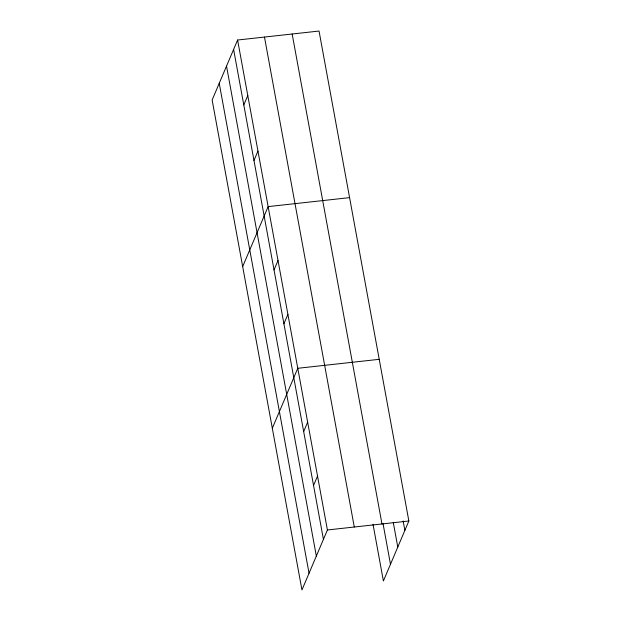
<?xml version="1.0" encoding="UTF-8"?>
<svg xmlns="http://www.w3.org/2000/svg" width="621" height="621" viewBox="0 0 621 621"><rect width="100%" height="100%" fill="white"/><g stroke="black" fill="none" stroke-linecap="round" stroke-linejoin="round"><path stroke-width="0.93" d="M237.602 40.023L212.141 99.997L301.953 589.95L327.414 529.977L237.602 40.023L319.047 31.05L408.859 521.003L383.398 580.977L373.004 524.24M243.789 104.949L247.779 95.556M253.973 160.474L257.956 151.082M242.679 266.58L268.14 206.607L349.584 197.633M274.032 269.894L278.014 260.502M283.906 323.789L287.896 314.397M272.316 428.265L297.777 368.292L379.221 359.318M303.669 431.579L307.651 422.187M313.543 485.475L317.533 476.082M327.414 529.977L408.859 521.003M403.138 520.941L404.869 530.396M393.279 522.502L397.782 547.085M383.033 523.627L390.485 564.287M292.165 34.015L381.977 523.961M264.476 37.066L354.288 527.019M233.612 49.416L323.425 539.37M226.525 66.113L316.337 556.059M219.229 83.307L309.041 573.261"/></g></svg>
